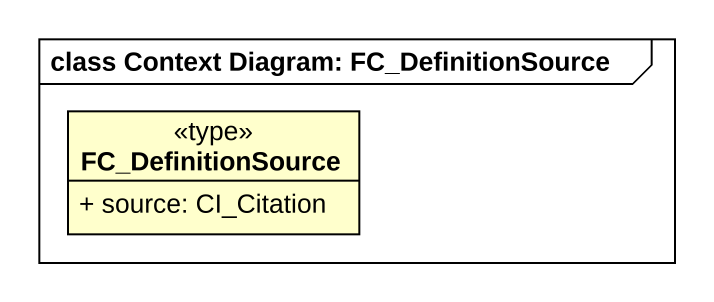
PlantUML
@startuml
mainframe class Context Diagram: FC_DefinitionSource
hide circle
hide empty members
skinparam classAttributeIconSize 0
class FC_DefinitionSource <<type>> {
  + source: CI_Citation
}
@enduml
